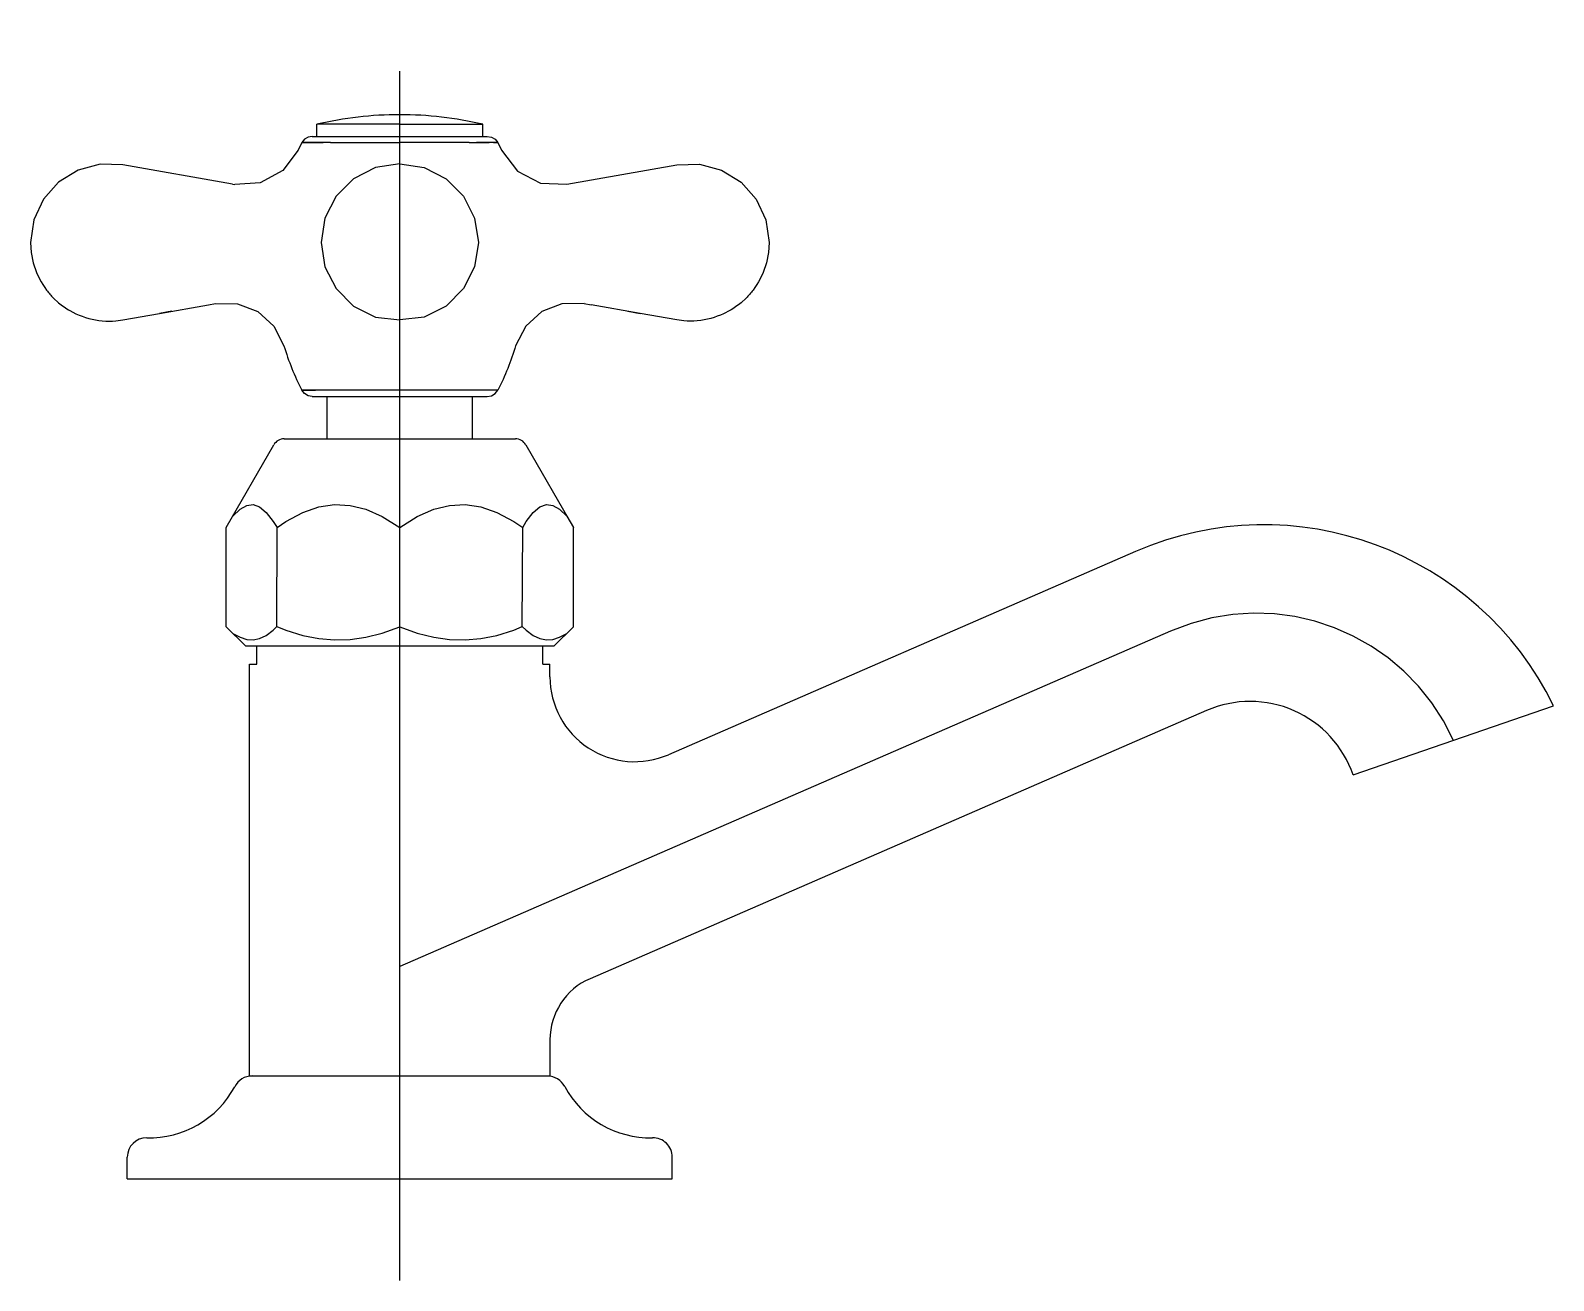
# Model space of a CAD drawing. Extents: x -8.036 to -7.91, y 0.992 to 1.096.
import ezdxf

# ---------------------------------------------------------------- set-up
doc = ezdxf.new("R2010")
doc.units = 0
doc.header["$LTSCALE"] = 0.2
doc.header["$MEASUREMENT"] = 0
doc.linetypes.add('AXES', pattern=[0.5400000065565109, 0.300000011920929, -0.07999999821186066, 0.07999999821186066, -0.07999999821186066])
doc.linetypes.add('CONTINU', pattern=[0])
doc.layers.get('0').update_dxf_attribs({"linetype": 'CONTINUOUS'})
doc.layers.add('DECA_EIXOS', color=5, linetype='AXES')

msp = doc.modelspace()

# ---------------------------------------------------------------- linework, layer by layer
at = {"linetype": 'CONTINU'}
for p, q in [((-7.944758058419202, 1.052758324556413), (-7.983380818842199, 1.035964676334562)), ((-7.9931874477293, 1.042394184879203), (-7.9931874477293, 1.043449810648428)), ((-7.938873221194865, 1.039618453948781), (-7.989875158531484, 1.01744215712867)), ((-7.993187447968134, 1.012390075451447), (-7.993187448750563, 1.009371335985878)), ((-7.993382625324215, 1.009383262475346), (-8.018026744400379, 1.009383269926012)), ((-7.983071442070996, 1.000882462757646), (-7.98307144827641, 1.002684337728199))]:
    msp.add_line(p, q, dxfattribs=at)
for points in [[(-8.005607093556765, 1.088882470399153, 0.05765514822778084), (-8.012467949607194, 1.088088704373457)], [(-7.998746239491343, 1.088088705287035, 0.05765512280131266), (-8.005607093556765, 1.088882470399153)], [(-8.034823371096516, 1.074382144591739, 0.03376678664276699), (-8.03425035416544, 1.073722634355417)], [(-8.033829996182147, 1.073336435711787, 0.04444234115749019), (-8.032895731109553, 1.072685038394668)], [(-7.977384187110643, 1.073336435711787, -0.04443834619803652), (-7.978318453124468, 1.072685038401877)], [(-7.976390907980131, 1.074382017796277, -0.03375738252580347), (-7.97696382912735, 1.073722634355417)], [(-8.01518969862366, 1.069776199979414, 0.04368205208292937), (-8.013718069339095, 1.066091738567258)], [(-7.996024487773483, 1.069776199979414, -0.04368206252867018), (-7.997496115864066, 1.066091738567258)], [(-8.015165606937934, 1.062079237122675, 0.2679497633046949), (-8.016032991742366, 1.061578451040352)], [(-7.995181192519058, 1.061578437452576, 0.2679538040238567), (-7.99604858399634, 1.06207923610779)], [(-7.910182845072964, 1.039993027730764, 0.4016365315382022), (-7.944758058419202, 1.052758324556413)], [(-7.926755654868972, 1.034286586337912, 0.4374085457392963), (-7.938873221194865, 1.039618453948781)], [(-8.017825628206221, 1.009395939929526, 0.2834855462184469), (-8.019257401204651, 1.008513227693908)], [(-8.026540212377176, 1.00428786067089, 0.283876216123834), (-8.019257401204651, 1.008513227693908)], [(-8.026540212377176, 1.00428786067089, 0.4142083387407426), (-8.028142747549643, 1.00268535407879)]]:
    msp.add_lwpolyline(points, format="xyb", dxfattribs=at)
for points in [[(-8.005607093556765, 1.088088702749321), (-8.012467949607194, 1.088088704373457)], [(-8.012467943724078, 1.087087118281295), (-8.012467949607194, 1.088088704373457)], [(-8.005607093556765, 1.088088702749321), (-7.998746239491343, 1.088088705287035)], [(-7.998746240523899, 1.087087118281295), (-7.998746239491343, 1.088088705287035)], [(-8.014023587294178, 1.085947551553601), (-8.015281501490808, 1.084280256364098), (-8.017162572900109, 1.083256622396694), (-8.019241692446695, 1.08311420807685)], [(-8.013716544863225, 1.086579865173352), (-8.014023587294178, 1.085947551553602)], [(-8.012845131148804, 1.087087118281295), (-8.01319027783505, 1.087026070473105), (-8.013493020021409, 1.086849708864754), (-8.013716544863225, 1.086579865173352)], [(-8.0113413407724, 1.086579865173352), (-8.013716544863225, 1.086579865173352)], [(-8.013716544863225, 1.086579865173352), (-8.011957188906521, 1.086579865173352)], [(-8.012845131148806, 1.087087118281295), (-7.998369054054356, 1.087087118281295)], [(-8.0113413407724, 1.086579865173352), (-8.005607093556765, 1.086579865173352)], [(-7.999872843953169, 1.086579865173352), (-8.005607093556765, 1.086579865173352)], [(-7.999872843953169, 1.086579865173352), (-7.998220674124203, 1.086579865173352)], [(-7.997497640339937, 1.086579865173352), (-7.999256996774234, 1.086579865173352)], [(-7.998369054054356, 1.087087118281295), (-7.998023907845703, 1.087026070473105), (-7.997721166136937, 1.086849708864754), (-7.997497640339937, 1.086579865173352)], [(-7.997848500467549, 1.086579865173352), (-7.997497640339937, 1.086579865173352)], [(-7.997497640339937, 1.086579865173352), (-7.997190597670189, 1.085947551553602)], [(-7.997190597670188, 1.085947551553601), (-7.995858643472586, 1.084217806343766), (-7.993963737814889, 1.083231692058201), (-7.991782812640127, 1.08313331942599)], [(-8.028514622591722, 1.084734936068568), (-8.030400162358244, 1.084786099618416), (-8.032222522342803, 1.084297797388469), (-8.033829694343567, 1.083309841505486)], [(-8.019431371249654, 1.08313331942599), (-8.028514622591722, 1.084734936068568)], [(-8.005607093556765, 1.084831317657754), (-8.007618166651861, 1.084513631077582), (-8.009433164067488, 1.083588446157219), (-8.010871998972302, 1.08214961220759), (-8.011797183892666, 1.080334614791963), (-8.012114731452458, 1.078322650508906)], [(-8.005607093556765, 1.084831317657754), (-8.003596021416856, 1.084513631077582), (-8.001781023046044, 1.083588446157219), (-8.000342187186044, 1.08214961220759), (-7.999417001788088, 1.080334614791963), (-7.999099455183481, 1.078324434795201)], [(-7.991782812640128, 1.08313331942599), (-7.982699561656255, 1.084734936068568)], [(-7.982699561656254, 1.084734936068568), (-7.980814024755288, 1.084786099618416), (-7.978991661905174, 1.084297797388469), (-7.977384488949224, 1.083309841505486)], [(-8.033829694343567, 1.083309841505486), (-8.03508105596847, 1.081899200807617), (-8.035878387414966, 1.080189315812263), (-8.036154642310658, 1.078323105177148)], [(-8.019431371249654, 1.08313331942599), (-8.019241692446695, 1.08311420807685)], [(-7.977384488949224, 1.083309841505486), (-7.97613312923469, 1.081899200807617), (-7.975335797788196, 1.080189315812263), (-7.975059544802875, 1.078323105177148)], [(-8.036154642310658, 1.078323105177148), (-8.03609853854201, 1.077473865136206), (-8.035930276905704, 1.076639056036029), (-8.035655168232473, 1.075833110727751)], [(-8.012114731452458, 1.078322650508906), (-8.011797183892666, 1.076312468601773), (-8.010871998972302, 1.074497471186145), (-8.009433165022674, 1.073058637236517), (-8.007618166651861, 1.072133452316154), (-8.005607093556765, 1.071912147325168)], [(-7.999099455183481, 1.078324434795201), (-7.999417001788088, 1.076312468601773), (-8.000342187186044, 1.074497471186145), (-8.001781023046044, 1.073058635326146), (-8.003596021416856, 1.072133450405783), (-8.005607093556765, 1.071912147325168)], [(-7.975059544802875, 1.078323105177148), (-7.975115644750781, 1.077473865136206), (-7.975283908297457, 1.076639056036029), (-7.975559018881059, 1.075833110727751)], [(-8.035655168232473, 1.075833110727751), (-8.035414053650857, 1.075316040844633)], [(-7.975559018881059, 1.075833110727751), (-7.975800155622876, 1.075315993322111)], [(-8.035414053650857, 1.075316040844633), (-8.035280365234538, 1.075071507357372)], [(-8.035280365234538, 1.075071507357372), (-8.035134318530726, 1.074829405817752)], [(-8.035134318530726, 1.074829405817752), (-8.034977425995914, 1.074593803542379)], [(-8.034977425995914, 1.074593803542379), (-8.034823371096516, 1.074382144591739)], [(-7.97623676111762, 1.074593803542379), (-7.976390907980131, 1.074382017796277)], [(-7.976079827987778, 1.074829466778466), (-7.97623676111762, 1.074593803542379)], [(-7.975933818058253, 1.075071507357372), (-7.976079827987778, 1.074829466778466)], [(-7.975800155622877, 1.075315993322111), (-7.975933818058253, 1.075071507357372)], [(-8.03425035416544, 1.073722634355417), (-8.033829996182147, 1.073336435711787)], [(-7.97696382912735, 1.073722634355417), (-7.977384187110643, 1.073336435711787)], [(-8.032895731109553, 1.072685038394668), (-8.032392254964597, 1.072424585179369)], [(-8.032392254964597, 1.072424585179369), (-8.032132830435351, 1.072310920029178)], [(-8.032132830435351, 1.072310920029178), (-8.03186869875254, 1.072209028494017)], [(-8.03186869875254, 1.072209028494017), (-8.0316006087815, 1.072118431070823)], [(-8.0316006087815, 1.072118431070823), (-8.031328885285266, 1.072039710422679)], [(-8.031328885285264, 1.072039710422679), (-8.030770602432579, 1.071915453159071)], [(-8.02851464426776, 1.071912143503117), (-8.025475046949326, 1.072448103753866)], [(-8.025475046949326, 1.072448103753866), (-8.021422279426131, 1.073162712325463)], [(-8.024461855068527, 1.072626755896765), (-8.025475046949326, 1.072448103753866)], [(-8.021422279426131, 1.073162712325463), (-8.020854146622627, 1.073262890258047)], [(-8.020854146622627, 1.073262890258047), (-8.019017936450016, 1.073245626237437), (-8.017359249391184, 1.072595691357743), (-8.016031921872779, 1.071407442651827), (-8.01518969862366, 1.069776199979414)], [(-7.990360037864146, 1.073262890258047), (-7.992196248753145, 1.073245626237437), (-7.99385493569258, 1.072595691357743), (-7.99518226344978, 1.071407442651827), (-7.996024487773483, 1.069776199979414)], [(-7.990360037864146, 1.073262890258047), (-7.989791906015826, 1.073162712325463)], [(-7.985739136821058, 1.072448103753866), (-7.989791906015826, 1.073162712325463)], [(-7.986752329657042, 1.072626755896765), (-7.985739136821058, 1.072448103753866)], [(-7.982699561656255, 1.071912147325168), (-7.985739136821058, 1.072448103753866)], [(-7.979885153774533, 1.072039150684045), (-7.980443583725767, 1.071915453159071)], [(-7.979613575466476, 1.072118431070823), (-7.979885153774533, 1.072039150684045)], [(-7.979345487405808, 1.072209028494017), (-7.979613575466476, 1.072118431070823)], [(-7.979081376737074, 1.072310918118808), (-7.979345487405808, 1.072209028494017)], [(-7.97882193119375, 1.072424585179369), (-7.979081376737074, 1.072310918118808)], [(-7.978318453124468, 1.072685038401877), (-7.97882193119375, 1.072424585179369)], [(-8.030770602432579, 1.071915453159071), (-8.03049684132545, 1.071872583430129)], [(-8.03049684132545, 1.071872583430129), (-8.030215513561512, 1.071841329880882)], [(-8.030215513561512, 1.071841329880882), (-8.029932421390194, 1.071821772013159)], [(-8.029932421390194, 1.071821772013159), (-8.02964901221464, 1.071814559855342)], [(-8.02964901221464, 1.071814559855342), (-8.029366467902486, 1.071820189537652)], [(-8.029366467902486, 1.071820189537652), (-8.029088325584093, 1.071837354129038)], [(-8.029088325584093, 1.071837354129038), (-8.02851464426776, 1.071912143503117)], [(-7.982125862339084, 1.07183735435584), (-7.982699561656254, 1.071912147325168)], [(-7.981847716345491, 1.071820189537652), (-7.982125862339084, 1.07183735435584)], [(-7.981565172033336, 1.071814559855342), (-7.981847716345491, 1.071820189537652)], [(-7.981281764768153, 1.071821772013159), (-7.981565172033336, 1.071814559855342)], [(-7.980998670686465, 1.071841329880882), (-7.981281764768153, 1.071821772013159)], [(-7.980717349497024, 1.071872582699748), (-7.980998670686465, 1.071841329880882)], [(-7.980443583725767, 1.071915453159071), (-7.980717349497024, 1.071872582699748)], [(-8.011342511829678, 1.066092063330288), (-8.013718069339095, 1.066091738567258)], [(-8.013718069339095, 1.066091738567258), (-8.012589859765605, 1.066092063330288)], [(-8.012846693832092, 1.065584649751201), (-8.01319189782946, 1.06564572048384), (-8.013494676312863, 1.065822137492944), (-8.013718069339095, 1.066091738567258)], [(-8.005607093556765, 1.066092063330327), (-8.011342511829678, 1.066092063330288)], [(-7.997496115864066, 1.066091738567258), (-8.005607093556765, 1.066092063330327)], [(-7.999871672905085, 1.066091833684422), (-8.005607093556765, 1.066092063330327)], [(-7.999621647400407, 1.066091823673416), (-7.999871672905085, 1.066091833684422)], [(-7.99836749137107, 1.065584649751201), (-7.998022288328887, 1.06564572048384), (-7.997719510323076, 1.065822137492944), (-7.997496115864066, 1.066091738567258)], [(-8.012846693832092, 1.065584649751201), (-7.99836749137107, 1.065584649751201)], [(-8.011616602275293, 1.065584779656414), (-7.999597585315832, 1.065584718524549)], [(-8.011616602275293, 1.063581549588497), (-8.011616602275293, 1.065584779656414)], [(-8.011616602275293, 1.062079235928693), (-8.011616602275293, 1.065584779656414)], [(-7.999597586271017, 1.063581549588497), (-7.999597585315832, 1.065584718524549)], [(-7.999597586271017, 1.062079235928693), (-7.999597585315832, 1.065584718524549)], [(-8.015165606937934, 1.062079237122675), (-7.99604858399634, 1.06207923610779)], [(-8.0199715133007, 1.054756735113989), (-8.016032991742366, 1.061578451040352)], [(-7.995181192519058, 1.061578437452576), (-7.991242674290426, 1.05475672651732)], [(-8.019429106535368, 1.055696212062124), (-8.018809153939399, 1.056259149068258)], [(-8.018809153939399, 1.056259149068258), (-8.018267586751763, 1.056579529707896)], [(-8.018267586751763, 1.056579529707896), (-8.017734904698557, 1.056642726683197)], [(-8.017734904698557, 1.056642726683197), (-8.017199282584743, 1.056452260807483)], [(-8.017199282584743, 1.056452260807483), (-8.016648629673744, 1.055997457884099)], [(-8.016648629673744, 1.055997457884099), (-8.01606947021018, 1.055251938558327)], [(-8.01502746038638, 1.055251938558327), (-8.013629242829602, 1.055997455973728)], [(-8.013629242829602, 1.055997455973728), (-8.0122998502004, 1.056452262717853)], [(-8.0122998502004, 1.056452262717853), (-8.011006745063893, 1.056642730503939)], [(-8.011006745063893, 1.056642730503939), (-8.009720738865152, 1.056579532573452)], [(-8.009720738865152, 1.056579532573452), (-8.008413281113082, 1.056259149068258)], [(-8.008413281113082, 1.056259149068258), (-8.007053871783224, 1.055663388482738)], [(-8.007053871783224, 1.055663388482738), (-8.005607093556765, 1.054756736540388)], [(-8.005607093556765, 1.054756736540388), (-8.00416032106142, 1.055663382751626)], [(-8.00416032106142, 1.055663382751626), (-8.002800911731562, 1.056259149068258)], [(-8.002800911731562, 1.056259149068258), (-8.001493453979492, 1.056579533528638)], [(-8.001493453979492, 1.056579533528638), (-8.00020744730316, 1.056642728593568)], [(-8.00020744730316, 1.056642728593568), (-7.998914344554615, 1.056452263673039)], [(-7.998914344554615, 1.056452263673039), (-7.997584951447822, 1.055997457884099)], [(-7.997584951447822, 1.055997457884099), (-7.99618673341345, 1.055251943334253)], [(-7.995144720127103, 1.055251939513512), (-7.99456555791738, 1.055997457884099)], [(-7.99456555791738, 1.055997457884099), (-7.994014905722771, 1.05645226749378)], [(-7.994014905722771, 1.05645226749378), (-7.993479285419729, 1.056642731459124)], [(-7.993479285419729, 1.056642731459124), (-7.992946602749733, 1.056579536394194)], [(-7.992946602749733, 1.056579536394194), (-7.992405034965105, 1.05625915479937)], [(-7.992405034965105, 1.05625915479937), (-7.991785089820627, 1.055696218181003)], [(-7.991785089820627, 1.055696218181003), (-7.991242674290426, 1.05475672651732)], [(-8.0199715133007, 1.046546354382846), (-8.0199715133007, 1.054756735113989)], [(-8.01606947021018, 1.055251938558327), (-8.015736817348742, 1.054742318501005)], [(-8.015775649455298, 1.046554671420771), (-8.015736817348742, 1.054742318501005)], [(-8.015736817348742, 1.054742318501005), (-8.01502746038638, 1.055251938558327)], [(-8.005607093556765, 1.046546352233678), (-8.005607093556765, 1.054756736540388)], [(-7.99618673341345, 1.055251943334253), (-7.995438544941523, 1.054742318501005)], [(-7.995477379316644, 1.046554671420771), (-7.995438544941523, 1.054742318501005)], [(-7.995438544941523, 1.054742318501005), (-7.995144720127103, 1.055251939513512)], [(-7.991242674290426, 1.046546357009603), (-7.991242674290426, 1.05475672651732)], [(-8.0199715133007, 1.046546354382846), (-8.019410152371, 1.045984991313194)], [(-8.0199715133007, 1.046546354382846), (-8.018377305075951, 1.044952142277657)], [(-8.019410152371, 1.045984991313194), (-8.018809152029029, 1.045678935014901)], [(-8.018809152029029, 1.045678935014901), (-8.018267588662134, 1.045493961455138)], [(-8.017734904698557, 1.045457474686892), (-8.017199286405486, 1.045567439687706)], [(-8.017199286405486, 1.045567439687706), (-8.016648629673744, 1.045830022059827)], [(-8.016648629673744, 1.045830022059827), (-8.01606947021018, 1.046260446980666)], [(-8.01606947021018, 1.046260446980666), (-8.015775649455298, 1.046554671420771)], [(-8.015775649455298, 1.046554671420771), (-8.01502746038638, 1.046260449010435)], [(-8.01502746038638, 1.046260449010435), (-8.013629242829602, 1.045830024089596)], [(-8.013629242829602, 1.045830024089596), (-8.0122998502004, 1.045567438613122)], [(-8.0122998502004, 1.045567438613122), (-8.011006745063893, 1.045457473731707)], [(-8.009720738865152, 1.045493960380554), (-8.008413281113082, 1.045678932985132)], [(-8.008413281113082, 1.045678932985132), (-8.007053871783224, 1.046022898226457)], [(-8.007053871783224, 1.046022898226457), (-8.005607093556765, 1.046546352233678)], [(-8.005607093556765, 1.046546352233678), (-8.004160322016606, 1.046022900136828)], [(-8.004160322016606, 1.046022900136828), (-8.002800912686746, 1.045678932985132)], [(-8.002800912686746, 1.045678932985132), (-8.001493453979492, 1.045493960380554)], [(-8.000207448258344, 1.045457471701938), (-7.99891434359943, 1.045567437657937)], [(-7.99891434359943, 1.045567437657937), (-7.997584950492636, 1.045830021104641)], [(-7.997584950492636, 1.045830021104641), (-7.996186734607432, 1.046260443995711)], [(-7.996186734607432, 1.046260443995711), (-7.995477379316644, 1.046554671420771)], [(-7.995477379316644, 1.046554671420771), (-7.995144720127103, 1.046260446980666)], [(-7.995144720127103, 1.046260446980666), (-7.99456555791738, 1.045830021104641)], [(-7.99456555791738, 1.045830021104641), (-7.994014907752539, 1.045567437657937)], [(-7.994014907752539, 1.045567437657937), (-7.993479284418144, 1.045457471701938)], [(-7.992946600719963, 1.045493958470183), (-7.992405036994874, 1.045678930000178)], [(-7.992836886156818, 1.044952142277657), (-7.991242674290426, 1.046546357009603)], [(-7.992405036994874, 1.045678930000178), (-7.991804042111554, 1.045984988179431)], [(-8.018377305075951, 1.044952142277657), (-7.992836886156818, 1.044952142277657)], [(-8.018267588662134, 1.045493961455138), (-8.017734904698557, 1.045457474686892)], [(-8.017425791425696, 1.043449749576263), (-8.01742580288792, 1.044952142277657)], [(-8.011006745063893, 1.045457473731707), (-8.009720738865152, 1.045493960380554)], [(-8.001493453979492, 1.045493960380554), (-8.000207448258344, 1.045457471701938)], [(-7.993788398433995, 1.043449810648428), (-7.993788385389744, 1.044952142277657)], [(-7.993479284418144, 1.045457471701938), (-7.992946600719963, 1.045493958470183)], [(-8.018026744400379, 1.009383269926012), (-8.018026740578215, 1.043449810648428)], [(-8.018026740578215, 1.043449810648428), (-8.017425791425696, 1.043449749576263)], [(-7.993788398433995, 1.043449810648428), (-7.9931874477293, 1.043449810648428)], [(-7.926755654868972, 1.034286586337912), (-7.910182845072964, 1.039993027730764)], [(-8.028142745997721, 1.000882478040612), (-8.028142747549643, 1.00268535407879)], [(-8.028142745997721, 1.000882478040612), (-7.983071442070996, 1.000882462757646)]]:
    msp.add_lwpolyline(points, dxfattribs=at)
for centre, radius, start, end in [((-7.986176447729299, 1.042394184879203), 0.007011, 180, 293.4999925577993), ((-7.987678447968134, 1.012390074023567), 0.005509, 113.5000220315222, 179.999985149483), ((-7.993382625808851, 1.007780262475345), 0.001603, 28.01964288200299, 89.99998267775081), ((-7.984894102079298, 1.01229742417135), 0.008012601119581419, 208.0196428820078, 271.3089489162398), ((-7.984674448276401, 1.002684332207684), 0.001603, 0.0001973189219629382, 91.30894891624305)]:
    msp.add_arc(centre, radius, start, end, dxfattribs=at)
at = {"layer": 'DECA_EIXOS'}
for points in [[(-8.005607093556765, 0.9924840831558358), (-8.005607093556765, 1.095845216877552)], [(-7.941859929317605, 1.046169132439111), (-8.005607093556765, 1.018451074377532)]]:
    msp.add_lwpolyline(points, dxfattribs=at)
msp.add_lwpolyline([(-7.918469237995653, 1.037139811157745, 0.4109751207717046), (-7.941859929317605, 1.046169132439111)], format="xyb", dxfattribs=at)

doc.saveas('drawing.dxf')
